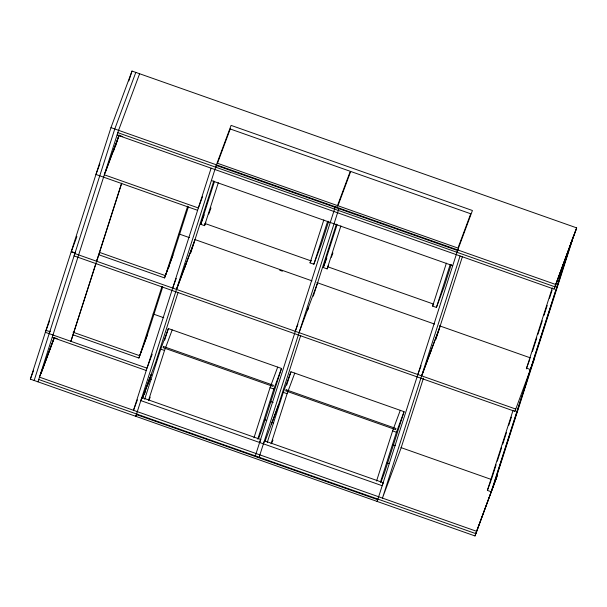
<?xml version="1.0" encoding="UTF-8"?>
<svg xmlns="http://www.w3.org/2000/svg" width="607" height="607" viewBox="0 0 607 607"><rect width="100%" height="100%" fill="white"/><g stroke="black" fill="none" stroke-linecap="round" stroke-linejoin="round"><path stroke-width="0.91" d="M474.993 535.943L497.535 474.674L474.993 535.943L30.35 379.14L110.967 127.645L132.007 71.057L576.65 227.86L554.108 289.129L117.075 135.012M128.828 80.966L132.007 71.057M34.151 380.483L114.769 128.988L135.816 72.392M37.96 381.826L118.577 130.323L139.618 73.735M113.372 151.78L115.687 144.565M115.33 146.788L119.078 135.088M121.506 183.473L70.905 341.324L96.02 263.461M97.173 259.849L121.757 183.177M73.212 334.867L138.882 358.031L147.281 335.11M98.88 254.773L164.558 277.93L172.957 255.016M139.967 354.966L161.978 286.489M165.643 274.872L187.662 206.168M162.729 286.929L146.53 337.454L138.882 358.031M188.405 206.828L172.206 257.353L164.558 277.93M211.115 168.169L133.502 410.302L137.402 399.816M184.809 267.361L185.939 263.984M148.669 381.408L149.421 379.064L151.211 379.694M150.468 376.886L151.219 374.549L142.417 398.207M178.048 292.521L155.832 361.833L142.182 398.533M190.742 252.914L213.823 180.909M144.663 399.262L160.726 349.131L168.382 328.554L281.496 368.449L261.989 429.316L258.483 438.747M205.819 222.23L204.544 225.66L200.735 224.324L214.506 181.356M164.649 340.193L168.382 328.554M148.465 400.597L164.535 350.474L172.191 329.897M204.544 225.66L218.315 182.699M253.976 437.806L270.039 387.683L277.695 367.106M328.683 221.259L321.505 243.635L313.857 264.212L310.048 262.869L323.819 219.909M257.778 439.149L273.848 389.026L281.496 368.449M313.857 264.212L327.628 221.252M255.319 455.872L335.413 206.433M337.257 206.38L336.764 207.935L216.737 165.612M259.128 457.215L338.896 208.649M307.385 310.587L308.128 308.242M307.764 309.555L308.515 307.218M271.246 424.634L278.401 405.059M300.753 335.337L277.657 407.396L265.1 441.16M313.318 296.14L336.399 224.135M267.239 442.488L283.302 392.357L290.958 371.78L404.072 411.675L384.565 472.542L381.059 481.973M328.395 265.464L327.12 268.893L323.311 267.55L337.082 224.582M286.656 385.21L290.958 371.78M271.041 443.831L287.111 393.7L294.759 373.123M327.12 268.893L340.891 225.925M376.552 481.04L392.615 430.909L400.271 410.332M451.251 264.485L444.081 286.861L436.425 307.438L432.624 306.103L446.395 263.135M380.354 482.375L396.424 432.252L404.072 411.675M436.425 307.438L450.204 264.477M460.068 255.972L382.456 498.097L400.977 448.285L423.481 378.078M429.953 353.813L431.091 350.444M435.894 339.374L462.435 256.564M568.805 249.606L491.192 491.738L487.383 490.395L513.067 410.286M526.337 368.881L552.302 287.87M491.215 480.107L496.116 464.803M497.27 461.206L501.602 447.7M502.755 444.104L506.504 432.404M508.81 425.204L511.405 417.1M532.468 351.392L536.8 337.887M537.954 334.29L542.279 320.784M544.009 315.382L547.188 305.488M549.494 298.28L552.089 290.184M74.737 254.158L74.084 255.904L514.926 411.371L515.669 409.027L74.836 253.559L75.488 251.814M554.108 289.129L576.65 227.86M569.062 248.991L571.657 240.888M496.2 476.783L534.304 357.918M573.061 236.988L533.75 359.268M495.016 481.45L572.629 239.317M99.867 163.943L95.959 174.467L197.601 210.31M76.899 236.593L71.254 251.806L75.056 253.149M49.592 320.921L45.358 332.317L147.008 368.161L152.205 354.185M119.018 135.278L104.321 174.808L198.352 207.973L202.579 196.607M105.193 172.775L119.169 135.194M30.35 379.14L33.635 370.293M49.159 333.66L50.146 331.02M53.932 338.236L39.463 377.137L476.487 531.262M41.01 373.29L54.167 337.924M40.919 373.866L54.402 337.613M96.581 261.23L97.697 258.225M168.427 268.317L169.065 266.602M215.667 167.175L216.646 164.527M172.684 288.067L176.265 278.423M176.485 289.41L195.014 239.59M200.735 224.324L204.248 214.893M177.039 288.242L194.263 241.935M208.74 214.059L211.001 207.966M136.78 413.701L135.801 416.326L216.418 164.831L231.085 125.391L472.428 210.508L457.761 249.947L377.144 501.443L377.797 499.69M142.645 397.919L150.141 377.766M144.496 393.958L145.475 391.318M148.093 384.284L149.072 381.644M149.223 399.74L150.187 397.122M310.048 262.869L311.004 260.297M295.252 331.293L297.862 324.282M299.061 332.636L317.582 282.824M323.311 267.55L326.816 258.119M259.614 442.495L260.729 439.491M331.316 257.285L332.932 252.937M263.415 443.838L264.531 440.834M271.792 442.966L272.983 440.083M432.624 306.103L433.58 303.53M457.01 252.284L457.997 249.644M417.828 374.519L421.091 365.755M421.637 375.862L440.158 326.05M422.191 374.701L439.407 328.387M575.899 230.205L554.851 286.792L117.826 132.667M529.759 359.587L526.565 368.161L530.374 369.504M514.926 411.371L534.198 359.215M487.383 490.395L490.896 480.964M495.077 479.932L495.911 477.686M496.784 477.019L475.744 533.606L38.711 379.481M110.967 127.645L555.602 284.448M337.196 208.095L457.215 250.418M119.776 135.551L122.819 136.621M211.38 180.552L452.723 265.661M204.916 223.467L311.201 260.949M327.492 266.693L433.777 304.175M179.209 234.021L189.422 237.625M194.407 239.378L311.998 280.851M316.907 282.581L434.566 324.077M439.415 325.784L530.624 357.948M279.728 270.236L282.407 271.185M99.631 252.429L165.309 275.593M71.338 251.541L75.147 252.884M153.108 313.971L163.761 317.727M160.726 349.131L164.535 350.474M270.039 387.683L273.848 389.026M283.302 392.357L287.111 393.7M392.615 430.909L396.424 432.252M270.456 401.568L273.142 402.517M392.904 444.749L395.589 445.697M400.946 447.587L491.222 479.424M73.068 332.219L139.633 355.687M46.079 330.337L49.888 331.68M54.918 337.879L57.202 338.691M52.217 337.34L146.257 370.505M264.728 419.733L266.519 420.363M271.883 422.252L273.666 422.882M387.19 462.913L388.981 463.543M260.843 439.536L141.955 397.608L140.839 400.612L382.182 485.721L383.305 482.724L264.417 440.796M136.879 414.763L256.898 457.094M257.33 457.246L377.349 499.576M230.243 128.972L217.488 163.268L337.507 205.598L350.262 171.303L230.243 128.972M163.541 346.536L163.124 347.652L272.983 386.393L273.393 385.278L163.541 346.536M350.702 171.455L337.947 205.75L457.966 248.073L470.721 213.778L350.702 171.455M286.117 389.762L285.7 390.878L395.559 429.619L395.969 428.504L286.117 389.762"/></g></svg>
